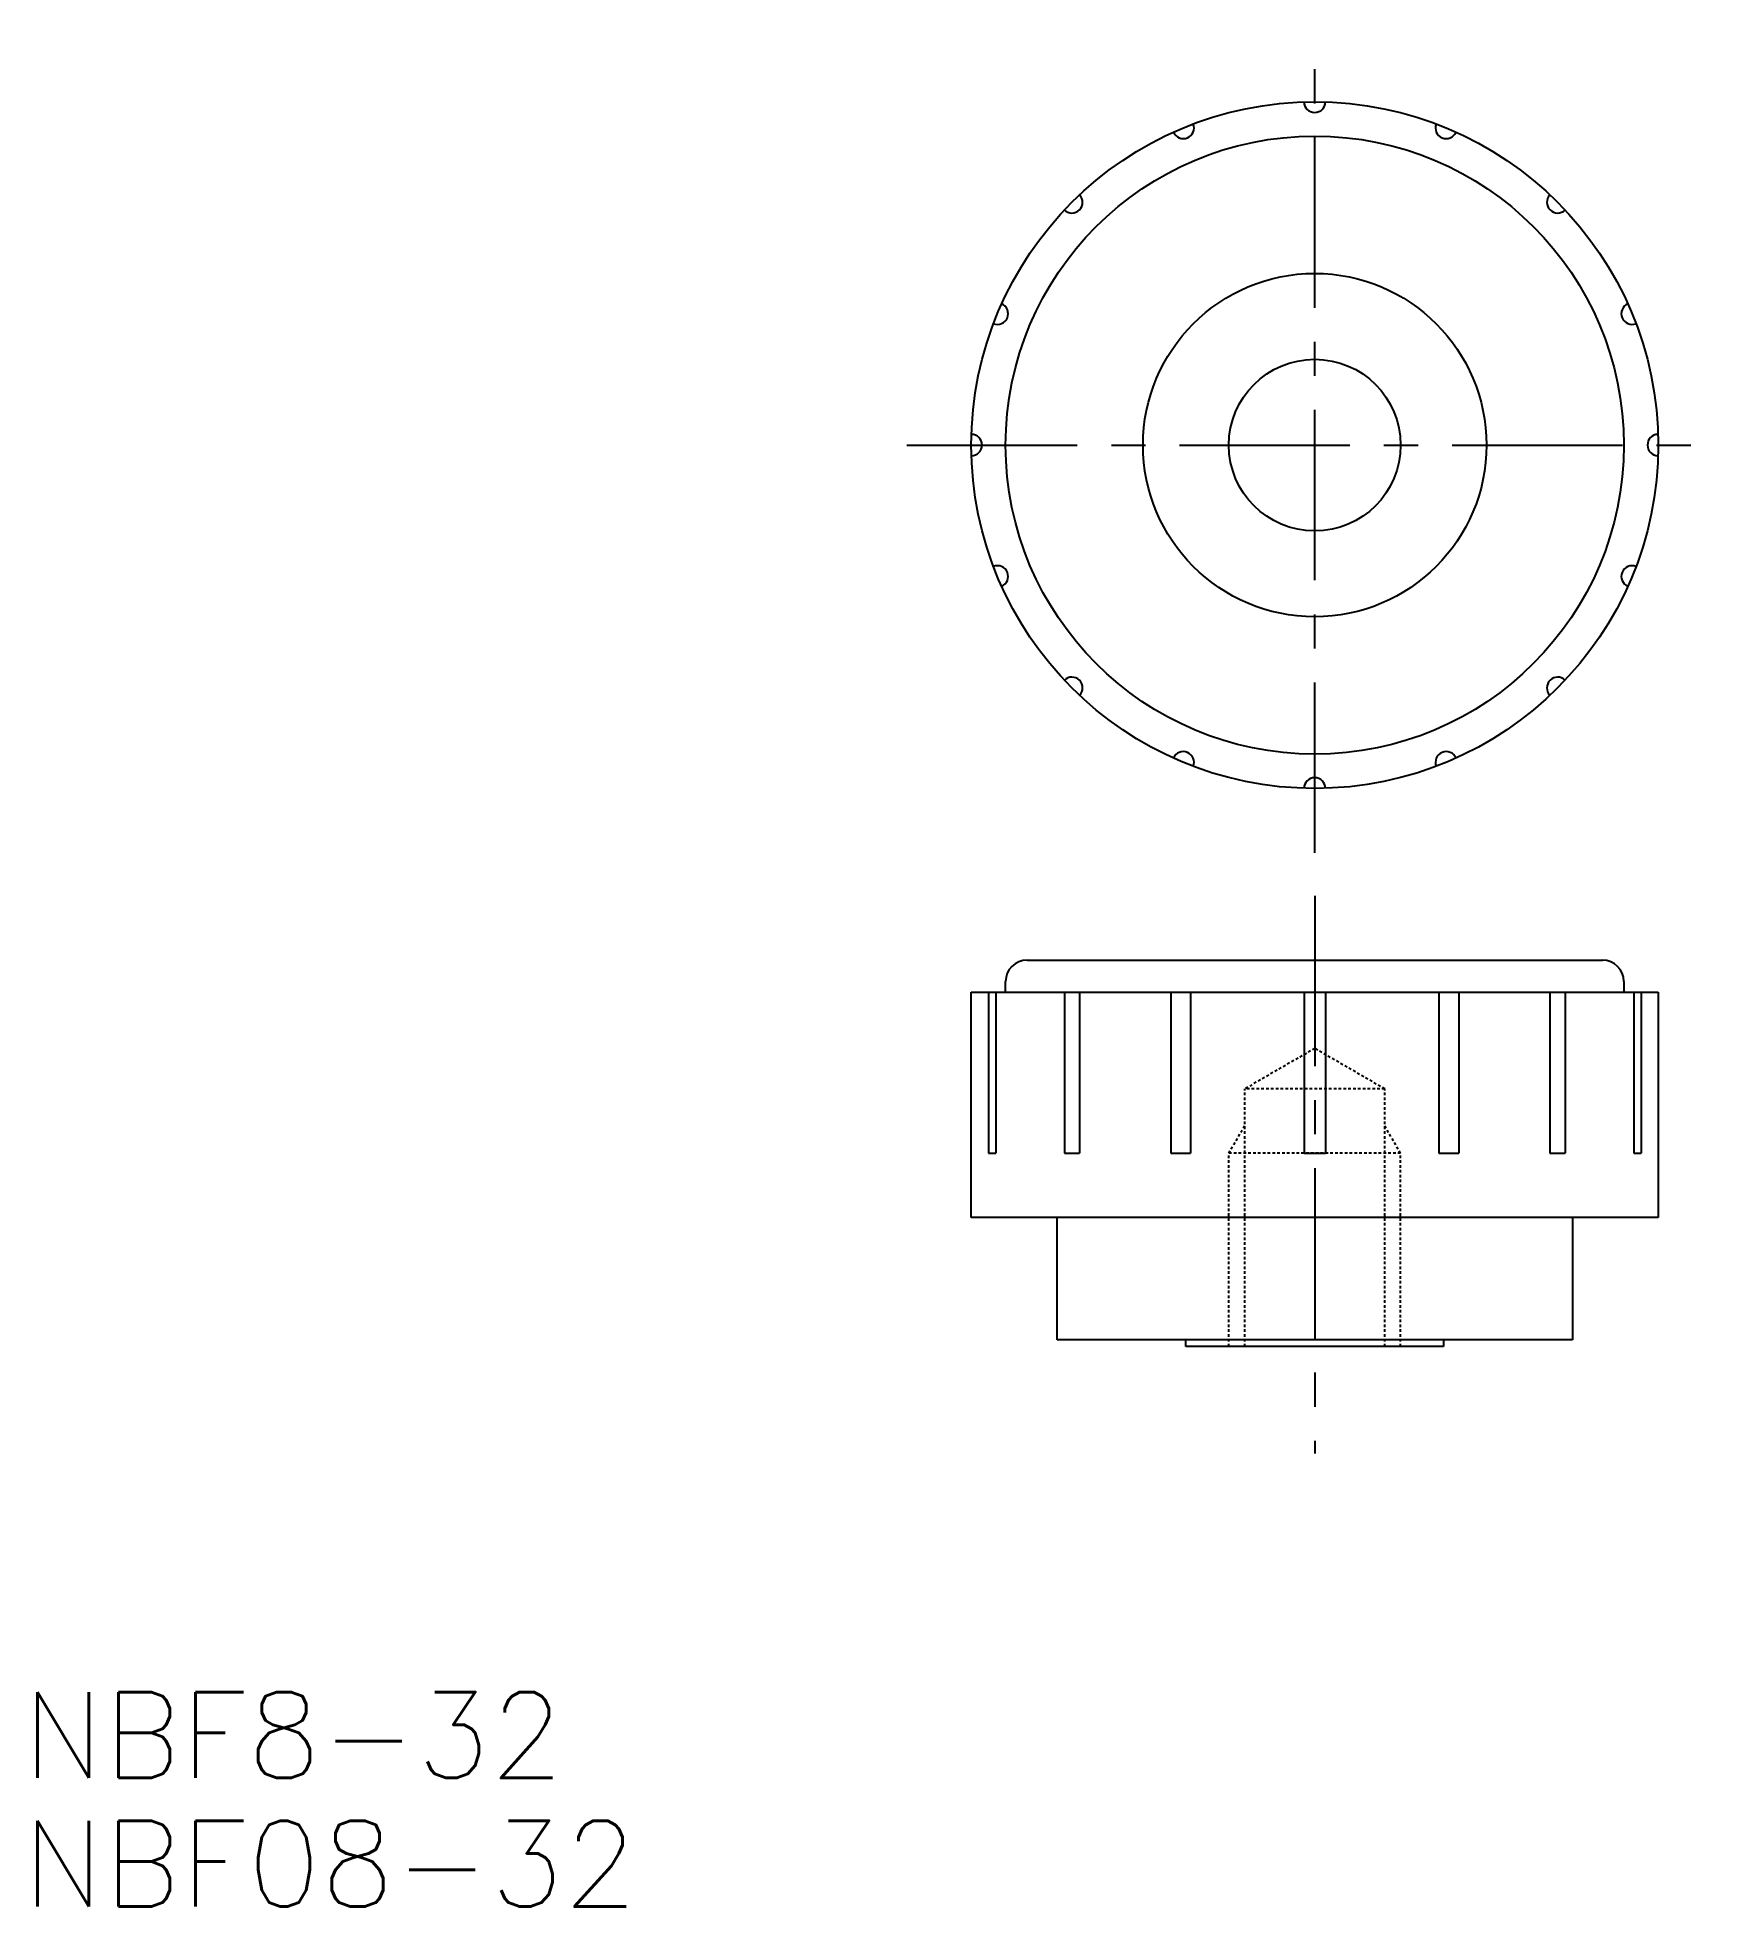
# Model space of a CAD drawing. Extents: x -9.5 to 69, y 23.9 to 111.
import ezdxf

# ---------------------------------------------------------------- set-up
doc = ezdxf.new("R2010")
doc.units = 0
doc.header["$LTSCALE"] = 0.25
doc.linetypes.add('CENTER', pattern=[50.8, 31.75, -6.35, 6.35, -6.35])
doc.linetypes.add('DASHED', pattern=[0.75, 0.5, -0.25])
doc.layers.get('0').update_dxf_attribs({"linetype": 'CONTINUOUS'})
doc.layers.add('CENTER', color=1, linetype='CENTER')
doc.styles.get("Standard").update_dxf_attribs({"font": 'txt.shx', "bigfont": 'extfont.shx'})

msp = doc.modelspace()

# ---------------------------------------------------------------- linework, layer by layer
for p, q in [((36.6, 68), (63.4, 68)), ((34, 56), (34, 66.5)), ((34, 66.5), (35.6, 66.5)), ((34.801, 66.5), (34.801, 59)), ((35.143, 66.5), (35.143, 59)), ((35.6, 66.5), (35.6, 67)), ((35.6, 66.5), (64.4, 66.5)), ((38.338, 66.5), (38.338, 59)), ((39.045, 66.5), (39.045, 59)), ((43.291, 66.5), (43.291, 59)), ((44.212, 66.5), (44.212, 59)), ((49.5, 66.5), (49.5, 59)), ((50.5, 66.5), (50.5, 59)), ((55.788, 66.5), (55.788, 59)), ((56.709, 66.5), (56.709, 59)), ((60.955, 66.5), (60.955, 59)), ((61.662, 66.5), (61.662, 59)), ((64.4, 67), (64.4, 66.5)), ((64.4, 66.5), (66, 66.5)), ((64.857, 66.5), (64.857, 59)), ((65.199, 66.5), (65.199, 59)), ((66, 66.5), (66, 56)), ((34.801, 59), (35.143, 59)), ((38.338, 59), (39.045, 59)), ((43.291, 59), (44.212, 59)), ((49.5, 59), (50.5, 59)), ((55.788, 59), (56.709, 59)), ((60.955, 59), (61.662, 59)), ((64.857, 59), (65.199, 59)), ((38, 56), (34, 56)), ((38, 50.3), (38, 56)), ((62, 56), (38, 56)), ((62, 56), (62, 50.3)), ((66, 56), (62, 56)), ((44, 50.3), (38, 50.3)), ((56, 50.3), (44, 50.3)), ((44, 50), (44, 50.3)), ((46, 50), (44, 50)), ((54, 50), (46, 50)), ((56, 50), (54, 50)), ((62, 50.3), (56, 50.3)), ((56, 50.3), (56, 50))]:
    msp.add_line(p, q)
at = {"color": 3, "linetype": 'DASHED'}
for p, q in [((50, 63.881), (46.741, 62)), ((53.258, 62), (50, 63.881)), ((53.258, 62), (46.741, 62)), ((46.741, 50), (46.741, 62)), ((53.258, 50), (53.258, 62)), ((46, 59), (46.741, 60.284)), ((54, 59), (53.258, 60.284)), ((46, 50), (46, 59)), ((54, 59), (46, 59)), ((54, 50), (54, 59))]:
    msp.add_line(p, q, dxfattribs=at)
for radius in [16, 14.4, 8, 4]:
    msp.add_circle((50, 92), radius)
for centre, radius, start, end in [((50, 108), 0.5, 180.89528, 359.10472), ((43.877, 106.782), 0.5, 203.39528, 21.60472), ((56.123, 106.782), 0.5, 158.39528, 336.60472), ((38.686, 103.314), 0.5, 225.89528, 44.10472), ((61.314, 103.314), 0.5, 135.89528, 314.10472), ((35.218, 98.123), 0.5, 248.39528, 66.60472), ((64.782, 98.123), 0.5, 113.39528, 291.60472), ((34, 92), 0.5, 270.89528, 89.10472), ((66, 92), 0.5, 90.89528, 269.10472), ((35.218, 85.877), 0.5, 293.39528, 111.60472), ((64.782, 85.877), 0.5, 68.39528, 246.60472), ((38.686, 80.686), 0.5, 315.89528, 134.10472), ((61.314, 80.686), 0.5, 45.89528, 224.10472), ((43.877, 77.218), 0.5, 338.39528, 156.60472), ((56.123, 77.218), 0.5, 23.39528, 201.60472), ((50, 76), 0.5, 0.89528, 179.10472), ((36.6, 67), 1, 90, 180), ((63.4, 67), 1, 0, 90)]:
    msp.add_arc(centre, radius, start, end)
at = {"layer": 'CENTER', "color": 1, "linetype": 'CENTER'}
for p, q in [((50, 73), (50, 111)), ((31, 92), (69, 92)), ((50, 71), (50, 45))]:
    msp.add_line(p, q, dxfattribs=at)

# ---------------------------------------------------------------- texts
at = {"color": 7, "linetype": 'CONTINUOUS'}
for s, p in [('NBF8-32', (-10.191, 29.892)), ('NBF08-32', (-10.191, 23.892))]:
    msp.add_text(s, height=4, dxfattribs=at).set_placement(p)

doc.saveas('drawing.dxf')
